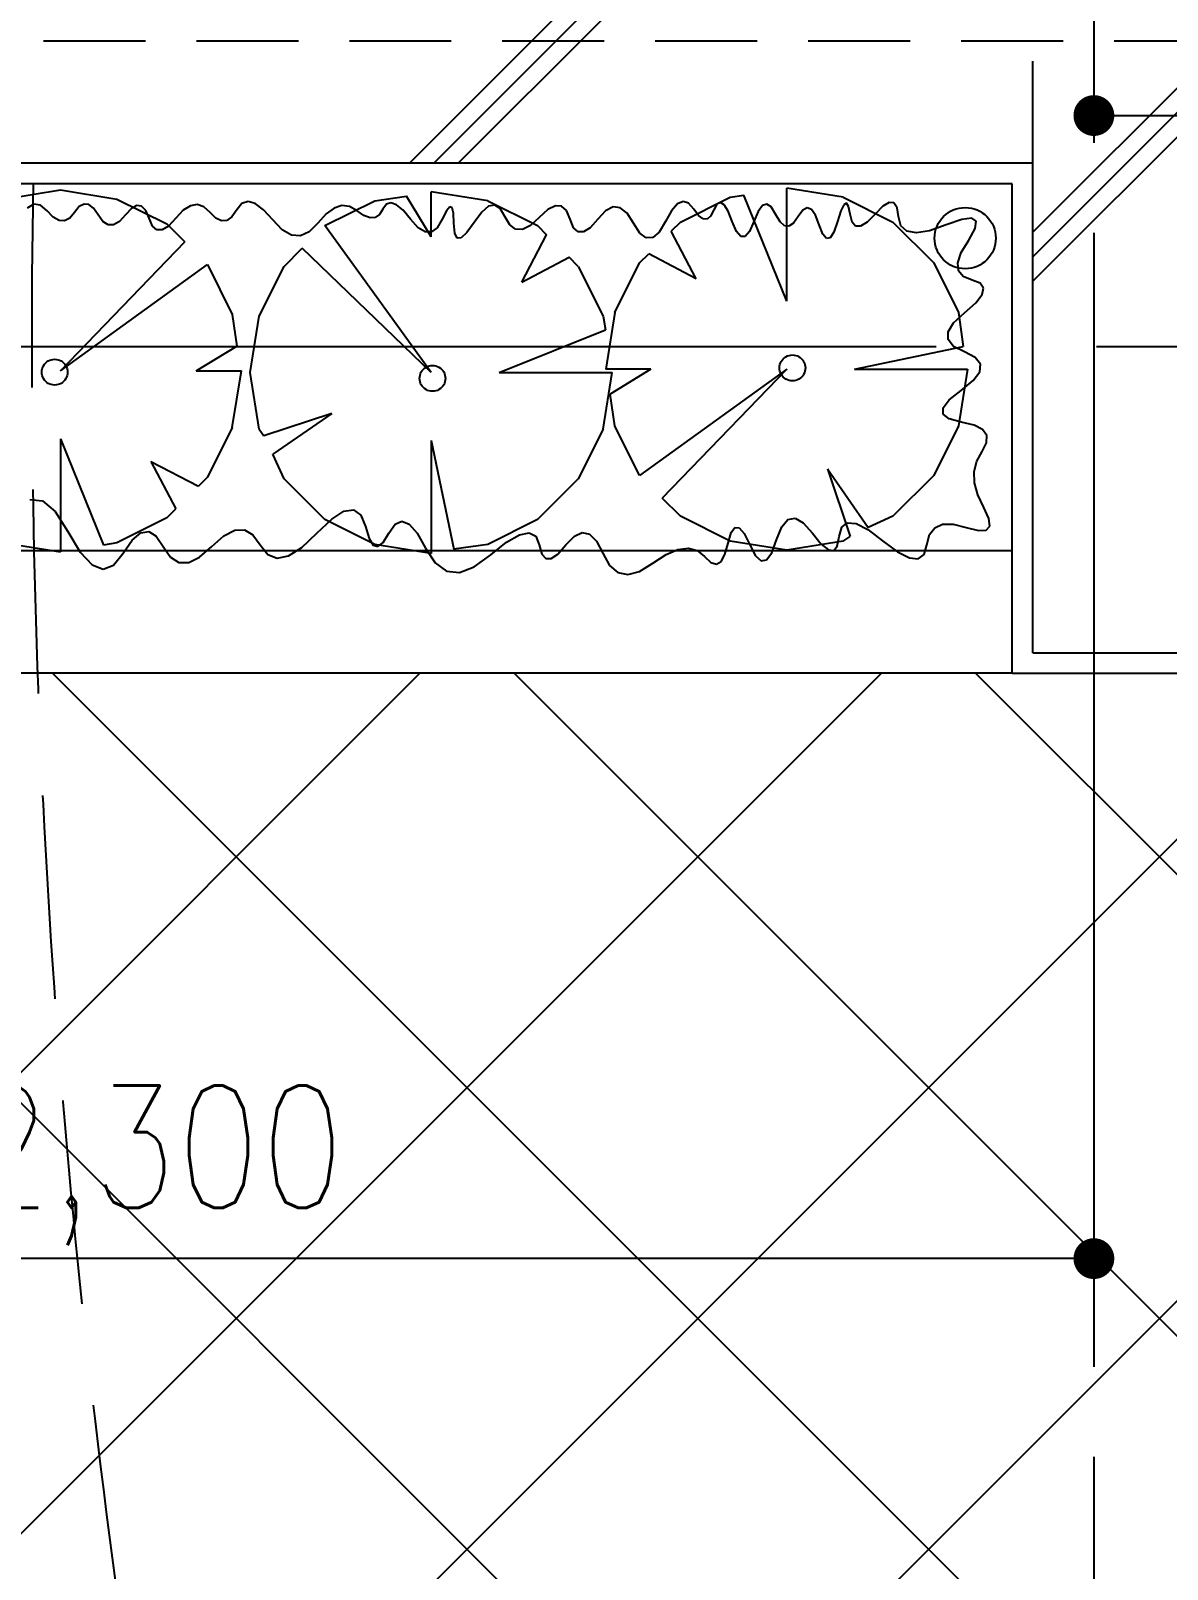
# Model space of a CAD drawing. Header units: millimetres. Extents: x 15495 to 166182, y -39946 to 18307.
# Drawn here: x 28738 to 30131, y -29577 to -27691 of the extents above; entities that cross this region are included whole.
import ezdxf

# ---------------------------------------------------------------- set-up
doc = ezdxf.new("R2010")
doc.units = ezdxf.units.MM
doc.header["$LTSCALE"] = 1000
for name, pattern in [('CENTER', [2, 1.25, -0.25, 0.25, -0.25]), ('DASHED', [0.75, 0.5, -0.25]), ('DASHED2', [0.375, 0.25, -0.125])]:
    doc.linetypes.add(name, pattern=pattern)
doc.layers.get('0').update_dxf_attribs({"linetype": 'CONTINUOUS'})
for name, color, linetype in [('1F-A_ELSE-100', 6, 'CONTINUOUS'), ('1F-A_ELSE-50', 6, 'CONTINUOUS'), ('1F-A_GARD-100', 3, 'CONTINUOUS'), ('1F-A_GARD-50', 3, 'CONTINUOUS'), ('1F-E_DIM-50', 3, 'CONTINUOUS'), ('1F-E_GRID-100', 1, 'CENTER'), ('1F-E_GRID-50', 1, 'CENTER'), ('1F-F_FINI1-100', 190, 'CONTINUOUS'), ('1F-F_FINI1-50', 190, 'CONTINUOUS'), ('1F-F_HAT1-50', 9, 'CONTINUOUS'), ('1F-F_HIDE-100', 12, 'CONTINUOUS'), ('1F-F_HIDE-50', 12, 'CONTINUOUS'), ('1F-F_LAY2-100', 6, 'CONTINUOUS'), ('1F-F_LAY2-50', 6, 'CONTINUOUS'), ('1F-R_EWALL-50', 7, 'CONTINUOUS'), ('K-A_GARD', 3, 'CONTINUOUS')]:
    doc.layers.add(name, color=color, linetype=linetype)
doc.styles.add('DIM', font='romans.shx', dxfattribs={"width": 0.8, "bigfont": 'bigfont.shx'})
doc.dimstyles.new('DIM50_3_3', dxfattribs={"dimscale": 50, "dimtxt": 3, "dimasz": 1, "dimexe": 0, "dimexo": 1, "dimgap": 0.5, "dimtad": 1, "dimdec": 1, "dimdsep": 46, "dimlunit": 6, "dimtxsty": 'DIM', "dimblk1": 'DOT', "dimblk2": 'DOT', "dimsah": 1, "dimcen": 1, "dimclrd": 256, "dimclre": 256, "dimclrt": 256, "dimadec": 0, "dimazin": 0, "dimtfac": 1, "dimtdec": 1, "dimtix": 1, "dimtmove": 2, "dimatfit": 3, "dimldrblk": 'DOT', "dimfxl": 1, "dimtvp": 0.833333, "dimtolj": 1, "dimarcsym": 0})
pattern_1 = [(45, (-28400.75, 19761.25), (-424.264, 424.264), []), (45, (-28370.75, 19761.25), (-424.264, 424.264), []), (45, (-28340.75, 19761.25), (-424.264, 424.264), [])]

# ---------------------------------------------------------------- blocks, each defined once
blk = doc.blocks.new('1F-BLOCK_100')
at = {"layer": '1F-A_ELSE-100'}
blk.add_circle((-157.71, 6633.25), 37.5, dxfattribs=at)
at = {"layer": '1F-A_GARD-100'}
for p, q in [((-1036.56, 6678.18), (-1044.14, 6675.55)), ((-1027.76, 6675.72), (-1036.56, 6678.18)), ((-1017.72, 6668.18), (-1027.76, 6675.72)), ((-861.46, 6676.74), (-866.99, 6674.94)), ((-854.7, 6674.28), (-861.46, 6676.74)), ((-503.3, 6678.22), (-510.27, 6675.15)), ((-496.67, 6676.13), (-503.3, 6678.22)), ((-490.36, 6668.88), (-496.67, 6676.13)), ((-457.76, 6676.87), (-461.93, 6674.82)), ((-453.25, 6674), (-457.76, 6676.87)), ((-303.3, 6676.01), (-306.37, 6674.16)), ((-300.8, 6672.2), (-303.3, 6676.01)), ((-250.79, 6676.99), (-258.49, 6672.44)), ((-245.05, 6676.37), (-250.79, 6676.99)), ((-241.28, 6670.6), (-245.05, 6676.37)), ((-1298.99, 6674.86), (-1307.39, 6670.15)), ((-1290.84, 6673.75), (-1298.99, 6674.86)), ((-1282.94, 6666.83), (-1290.84, 6673.75)), ((-1275.36, 6658.88), (-1282.94, 6666.83)), ((-1268.19, 6654.71), (-1275.36, 6658.88)), ((-1255.08, 6657.66), (-1261.43, 6654.3)), ((-1249.14, 6664.78), (-1255.08, 6657.66)), ((-1243.41, 6671.87), (-1249.14, 6664.78)), ((-1237.68, 6675.1), (-1243.41, 6671.87)), ((-1231.94, 6674.49), (-1237.68, 6675.1)), ((-1226.21, 6670.03), (-1231.94, 6674.49)), ((-1220.47, 6661.71), (-1226.21, 6670.03)), ((-1214.53, 6653.52), (-1220.47, 6661.71)), ((-1186.68, 6661.71), (-1194.26, 6653.52)), ((-1179.31, 6669.74), (-1186.68, 6661.71)), ((-1172.75, 6673.34), (-1179.31, 6669.74)), ((-1167.02, 6672.52), (-1172.75, 6673.34)), ((-1162.1, 6667.28), (-1167.02, 6672.52)), ((-1158.01, 6657.61), (-1162.1, 6667.28)), ((-1153.75, 6648.11), (-1158.01, 6657.61)), ((-1125.24, 6657.61), (-1134.09, 6648.11)), ((-1116.02, 6667.4), (-1125.24, 6657.61)), ((-1107.22, 6673.02), (-1116.02, 6667.4)), ((-1098.82, 6674.45), (-1107.22, 6673.02)), ((-1090.83, 6671.7), (-1098.82, 6674.45)), ((-1083.26, 6664.78), (-1090.83, 6671.7)), ((-1076.05, 6657.7), (-1083.26, 6664.78)), ((-1069.17, 6654.46), (-1076.05, 6657.7)), ((-1056.39, 6659.54), (-1062.61, 6655.07)), ((-1050.49, 6667.85), (-1056.39, 6659.54)), ((-1044.14, 6675.55), (-1050.49, 6667.85)), ((-1006.46, 6655.57), (-1017.72, 6668.18)), ((-941.04, 6662.9), (-951.16, 6651.47)), ((-931.17, 6670.15), (-941.04, 6662.9)), ((-921.55, 6673.22), (-931.17, 6670.15)), ((-912.17, 6672.11), (-921.55, 6673.22)), ((-903.03, 6666.83), (-912.17, 6672.11)), ((-894.55, 6661.01), (-903.03, 6666.83)), ((-887.14, 6658.31), (-894.55, 6661.01)), ((-880.79, 6658.72), (-887.14, 6658.31)), ((-875.51, 6662.24), (-880.79, 6658.72)), ((-871.29, 6668.88), (-875.51, 6662.24)), ((-866.99, 6674.94), (-871.29, 6668.88)), ((-846.71, 6667.57), (-854.7, 6674.28)), ((-837.5, 6656.59), (-846.71, 6667.57)), ((-793.42, 6666.87), (-798.58, 6656.59)), ((-789.41, 6671.5), (-793.42, 6666.87)), ((-786.54, 6670.48), (-789.41, 6671.5)), ((-784.82, 6663.8), (-786.54, 6670.48)), ((-784.25, 6651.47), (-784.82, 6663.8)), ((-750.29, 6665.23), (-759.67, 6652.49)), ((-741.81, 6672.32), (-750.29, 6665.23)), ((-734.24, 6673.75), (-741.81, 6672.32)), ((-727.56, 6669.53), (-734.24, 6673.75)), ((-721.78, 6659.66), (-727.56, 6669.53)), ((-715.85, 6649.46), (-721.78, 6659.66)), ((-679.8, 6658.64), (-690.65, 6648.85)), ((-669.11, 6668.39), (-679.8, 6658.64)), ((-659.98, 6673.06), (-669.11, 6668.39)), ((-652.4, 6672.65), (-659.98, 6673.06)), ((-646.38, 6667.16), (-652.4, 6672.65)), ((-641.91, 6656.59), (-646.38, 6667.16)), ((-598.49, 6666.87), (-608.12, 6656.59)), ((-589.28, 6671.5), (-598.49, 6666.87)), ((-580.47, 6670.48), (-589.28, 6671.5)), ((-572.08, 6663.8), (-580.47, 6670.48)), ((-564.09, 6651.47), (-572.08, 6663.8)), ((-517.56, 6666.91), (-525.18, 6653.52)), ((-510.27, 6675.15), (-517.56, 6666.91)), ((-484.46, 6660.97), (-490.36, 6668.88)), ((-479.06, 6656.92), (-484.46, 6660.97)), ((-474.14, 6656.71), (-479.06, 6656.92)), ((-469.72, 6660.36), (-474.14, 6656.71)), ((-465.78, 6667.85), (-469.72, 6660.36)), ((-461.93, 6674.82), (-465.78, 6667.85)), ((-448.42, 6666.22), (-453.25, 6674)), ((-443.26, 6653.52), (-448.42, 6666.22)), ((-411.31, 6666.01), (-416.63, 6653.52)), ((-405.98, 6673.18), (-411.31, 6666.01)), ((-400.66, 6675.02), (-405.98, 6673.18)), ((-395.33, 6671.54), (-400.66, 6675.02)), ((-390.01, 6662.73), (-395.33, 6671.54)), ((-384.64, 6653.44), (-390.01, 6662.73)), ((-362.36, 6659.66), (-368.05, 6651.59)), ((-356.75, 6667.44), (-362.36, 6659.66)), ((-351.38, 6670.31), (-356.75, 6667.44)), ((-346.26, 6668.26), (-351.38, 6670.31)), ((-341.39, 6661.3), (-346.26, 6668.26)), ((-336.76, 6649.42), (-341.39, 6661.3)), ((-310.01, 6666.67), (-314.23, 6653.52)), ((-306.37, 6674.16), (-310.01, 6666.67)), ((-298.87, 6662.73), (-300.8, 6672.2)), ((-296.33, 6652.9), (-298.87, 6662.73)), ((-268.15, 6662.73), (-277.9, 6652.9)), ((-258.49, 6672.44), (-268.15, 6662.73)), ((-239.48, 6659.66), (-241.28, 6670.6)), ((-236.49, 6648.44), (-239.48, 6659.66)), ((-149.65, 6657.78), (-161.98, 6656.22)), ((-144.13, 6654.09), (-149.65, 6657.78)), ((-1261.43, 6654.3), (-1268.19, 6654.71)), ((-1208.18, 6649.42), (-1214.53, 6653.52)), ((-1201.43, 6649.42), (-1208.18, 6649.42)), ((-1194.26, 6653.52), (-1201.43, 6649.42)), ((-1148.34, 6643.36), (-1153.75, 6648.11)), ((-1141.79, 6643.36), (-1148.34, 6643.36)), ((-1134.09, 6648.11), (-1141.79, 6643.36)), ((-1062.61, 6655.07), (-1069.17, 6654.46)), ((-994.74, 6643.28), (-1006.46, 6655.57)), ((-983.35, 6636.72), (-994.74, 6643.28)), ((-961.56, 6640.82), (-972.3, 6635.91)), ((-951.16, 6651.47), (-961.56, 6640.82)), ((-828.08, 6646.1), (-837.5, 6656.59)), ((-819.47, 6640.86), (-828.08, 6646.1)), ((-811.69, 6640.86), (-819.47, 6640.86)), ((-804.73, 6646.1), (-811.69, 6640.86)), ((-798.58, 6656.59), (-804.73, 6646.1)), ((-783.27, 6639.39), (-784.25, 6651.47)), ((-780.32, 6633.45), (-783.27, 6639.39)), ((-768.52, 6640), (-775.4, 6633.65)), ((-759.67, 6652.49), (-768.52, 6640)), ((-708.68, 6644.26), (-715.85, 6649.46)), ((-700.28, 6644.06), (-708.68, 6644.26)), ((-690.65, 6648.85), (-700.28, 6644.06)), ((-637.61, 6646.1), (-641.91, 6656.59)), ((-632.08, 6640.86), (-637.61, 6646.1)), ((-625.32, 6640.86), (-632.08, 6640.86)), ((-617.34, 6646.1), (-625.32, 6640.86)), ((-608.12, 6656.59), (-617.34, 6646.1)), ((-556.31, 6639.43), (-564.09, 6651.47)), ((-548.52, 6633.61), (-556.31, 6639.43)), ((-532.96, 6640.66), (-540.74, 6634.02)), ((-525.18, 6653.52), (-532.96, 6640.66)), ((-437.93, 6641.39), (-443.26, 6653.52)), ((-432.61, 6635.33), (-437.93, 6641.39)), ((-421.96, 6641.39), (-427.28, 6635.33)), ((-416.63, 6653.52), (-421.96, 6641.39)), ((-379.19, 6648.48), (-384.64, 6653.44)), ((-373.67, 6647.87), (-379.19, 6648.48)), ((-368.05, 6651.59), (-373.67, 6647.87)), ((-332.25, 6638.12), (-336.76, 6649.42)), ((-327.75, 6632.87), (-332.25, 6638.12)), ((-318.74, 6640.58), (-323.24, 6633.69)), ((-314.23, 6653.52), (-318.74, 6640.58)), ((-291.99, 6647.99), (-296.33, 6652.9)), ((-285.85, 6647.99), (-291.99, 6647.99)), ((-277.9, 6652.9), (-285.85, 6647.99)), ((-229.16, 6641.8), (-236.49, 6648.44)), ((-217.48, 6639.76), (-229.16, 6641.8)), ((-201.47, 6642.3), (-217.48, 6639.76)), ((-181.11, 6649.42), (-201.47, 6642.3)), ((-161.98, 6656.22), (-181.11, 6649.42)), ((-153.46, 6630.99), (-145.4, 6645.16)), ((-145.4, 6645.16), (-144.13, 6654.09)), ((-972.3, 6635.91), (-983.35, 6636.72)), ((-775.4, 6633.65), (-780.32, 6633.45)), ((-540.74, 6634.02), (-548.52, 6633.61)), ((-427.28, 6635.33), (-432.61, 6635.33)), ((-323.24, 6633.69), (-327.75, 6632.87)), ((-162.48, 6615.59), (-153.46, 6630.99)), ((-166.57, 6602.97), (-162.48, 6615.59)), ((-165.75, 6593.14), (-166.57, 6602.97)), ((-160.02, 6586.1), (-165.75, 6593.14)), ((-149.37, 6581.84), (-160.02, 6586.1)), ((-139.25, 6577.95), (-149.37, 6581.84)), ((-144.78, 6553.99), (-136.96, 6564.02)), ((-135.11, 6572.01), (-139.25, 6577.95)), ((-136.96, 6564.02), (-135.11, 6572.01)), ((-158.58, 6541.9), (-144.78, 6553.99)), ((-178.74, 6518.47), (-172.02, 6529.49)), ((-172.02, 6529.49), (-158.58, 6541.9)), ((-178.74, 6508.85), (-178.74, 6518.47)), ((-172.02, 6500.61), (-178.74, 6508.85)), ((-158.58, 6493.77), (-172.02, 6500.61)), ((-145.31, 6486.98), (-158.58, 6493.77)), ((-147.77, 6458.71), (-139.91, 6469.44)), ((-139.09, 6478.87), (-145.31, 6486.98)), ((-139.91, 6469.44), (-139.09, 6478.87)), ((-162.68, 6446.67), (-147.77, 6458.71)), ((-184.8, 6425.21), (-177.43, 6434.96)), ((-177.43, 6434.96), (-162.68, 6446.67)), ((-184.8, 6417.43), (-184.8, 6425.21)), ((-177.43, 6411.61), (-184.8, 6417.43)), ((-162.68, 6407.76), (-177.43, 6411.61)), ((-146.91, 6404.03), (-162.68, 6407.76)), ((-136.47, 6398.58), (-146.91, 6404.03)), ((-131.35, 6391.42), (-136.47, 6398.58)), ((-137.08, 6371.92), (-131.55, 6382.53)), ((-131.55, 6382.53), (-131.35, 6391.42)), ((-146.58, 6347.18), (-143.55, 6360)), ((-143.55, 6360), (-137.08, 6371.92)), ((-146.17, 6333.46), (-146.58, 6347.18)), ((-142.32, 6318.83), (-146.17, 6333.46)), ((-135.03, 6303.31), (-142.32, 6318.83)), ((-1304.03, 6312.94), (-1288.47, 6311.3)), ((-1288.47, 6311.3), (-1272.9, 6298.19)), ((-934.08, 6288.93), (-919.09, 6298.44)), ((-919.09, 6298.44), (-907.21, 6300.07)), ((-907.21, 6300.07), (-898.44, 6293.85)), ((-128.68, 6289.55), (-135.03, 6303.31)), ((-1272.9, 6298.19), (-1257.34, 6273.61)), ((-952.18, 6271.57), (-934.08, 6288.93)), ((-898.44, 6293.85), (-892.79, 6279.76)), ((-892.79, 6279.76), (-888.37, 6265.01)), ((-864.12, 6271.57), (-856.42, 6282.63)), ((-856.42, 6282.63), (-848.06, 6286.31)), ((-848.06, 6286.31), (-839.05, 6282.63)), ((-839.05, 6282.63), (-829.39, 6271.57)), ((-382.64, 6279.43), (-375.06, 6288.28)), ((-375.06, 6288.28), (-366.25, 6289.92)), ((-366.25, 6289.92), (-356.22, 6284.35)), ((-356.22, 6284.35), (-344.95, 6271.57)), ((-309.07, 6279.06), (-302.19, 6284.35)), ((-302.19, 6284.35), (-291.54, 6283.32)), ((-291.54, 6283.32), (-277.12, 6275.99)), ((-195, 6278.37), (-185.37, 6282.67)), ((-185.37, 6282.67), (-172.55, 6282.79)), ((-172.55, 6282.79), (-156.54, 6278.73)), ((-131.96, 6275.29), (-127.66, 6280.21)), ((-127.66, 6280.21), (-128.68, 6289.55)), ((-1257.34, 6273.61), (-1242.18, 6248.3)), ((-1189.75, 6246.99), (-1178.61, 6263.05)), ((-1178.61, 6263.05), (-1168.13, 6271.89)), ((-1168.13, 6271.89), (-1158.29, 6273.53)), ((-1158.29, 6273.53), (-1149.12, 6267.96)), ((-1149.12, 6267.96), (-1140.6, 6255.18)), ((-1081.21, 6255.18), (-1066.38, 6268.37)), ((-1066.38, 6268.37), (-1053.03, 6275.17)), ((-1053.03, 6275.17), (-1041.15, 6275.58)), ((-1041.15, 6275.58), (-1030.75, 6269.6)), ((-1030.75, 6269.6), (-1021.82, 6257.23)), ((-970.7, 6253.95), (-952.18, 6271.57)), ((-888.37, 6265.01), (-883.29, 6256.82)), ((-871.17, 6260.1), (-864.12, 6271.57)), ((-829.39, 6271.57), (-819.06, 6253.13)), ((-719.78, 6260.51), (-704.13, 6269.52)), ((-704.13, 6269.52), (-692.25, 6271.98)), ((-692.25, 6271.98), (-684.14, 6267.88)), ((-684.14, 6267.88), (-679.8, 6257.23)), ((-647.03, 6257.23), (-636.71, 6267.96)), ((-636.71, 6267.96), (-627.04, 6272.3)), ((-627.04, 6272.3), (-618.03, 6270.26)), ((-618.03, 6270.26), (-609.68, 6261.82)), ((-609.68, 6261.82), (-601.98, 6246.99)), ((-448.38, 6259.28), (-444.69, 6272.3)), ((-444.69, 6272.3), (-440.18, 6278.61)), ((-440.18, 6278.61), (-434.86, 6278.2)), ((-434.86, 6278.2), (-428.72, 6271.07)), ((-428.72, 6271.07), (-421.75, 6257.23)), ((-394.88, 6247.4), (-388.98, 6263.37)), ((-388.98, 6263.37), (-382.64, 6279.43)), ((-344.95, 6271.57), (-334.14, 6258.3)), ((-314.48, 6255.84), (-312.18, 6267.47)), ((-312.18, 6267.47), (-309.07, 6279.06)), ((-277.12, 6275.99), (-258.94, 6262.35)), ((-258.94, 6262.35), (-240.71, 6248.71)), ((-204.66, 6257.23), (-201.43, 6269.89)), ((-201.43, 6269.89), (-195, 6278.37)), ((-156.54, 6278.73), (-141.59, 6274.8)), ((-141.59, 6274.8), (-131.96, 6275.29)), ((-100, 6250), (-1679.87, 6250)), ((-1242.18, 6248.3), (-1227.85, 6232.98)), ((-1201.63, 6232.33), (-1189.75, 6246.99)), ((-1140.6, 6255.18), (-1131.67, 6242.08)), ((-1131.67, 6242.08), (-1121.27, 6235.52)), ((-1109.39, 6235.52), (-1096.04, 6242.08)), ((-1096.04, 6242.08), (-1081.21, 6255.18)), ((-1021.82, 6257.23), (-1012.48, 6245.35)), ((-1012.48, 6245.35), (-1000.84, 6240.85)), ((-1000.84, 6240.85), (-986.92, 6243.71)), ((-986.92, 6243.71), (-970.7, 6253.95)), ((-883.29, 6256.82), (-877.56, 6255.18)), ((-877.56, 6255.18), (-871.17, 6260.1)), ((-819.06, 6253.13), (-807.35, 6235.11)), ((-759.43, 6230.2), (-739.19, 6244.94)), ((-739.19, 6244.94), (-719.78, 6260.51)), ((-679.8, 6257.23), (-676.52, 6246.09)), ((-676.52, 6246.09), (-671.61, 6240.52)), ((-665.05, 6240.52), (-656.86, 6246.09)), ((-656.86, 6246.09), (-647.03, 6257.23)), ((-601.98, 6246.99), (-593.62, 6232.08)), ((-540.54, 6234.7), (-524.23, 6245.52)), ((-524.23, 6245.52), (-509.73, 6251.74)), ((-509.73, 6251.74), (-497.04, 6253.38)), ((-497.04, 6253.38), (-486.14, 6250.43)), ((-486.14, 6250.43), (-477.05, 6242.89)), ((-477.05, 6242.89), (-469.35, 6235.69)), ((-456.9, 6237), (-452.14, 6245.52)), ((-452.14, 6245.52), (-448.38, 6259.28)), ((-421.75, 6257.23), (-414.54, 6243.71)), ((-414.54, 6243.71), (-407.66, 6237.57)), ((-401.11, 6238.8), (-394.88, 6247.4)), ((-334.14, 6258.3), (-325.46, 6251.25)), ((-325.46, 6251.25), (-318.9, 6250.43)), ((-318.9, 6250.43), (-314.48, 6255.84)), ((-240.71, 6248.71), (-226.17, 6241.38)), ((-215.31, 6240.35), (-208.15, 6245.64)), ((-208.15, 6245.64), (-204.66, 6257.23)), ((-1227.85, 6232.98), (-1214.33, 6227.66)), ((-1214.33, 6227.66), (-1201.63, 6232.33)), ((-1121.27, 6235.52), (-1109.39, 6235.52)), ((-807.35, 6235.11), (-793.51, 6225.28)), ((-793.51, 6225.28), (-777.53, 6223.64)), ((-777.53, 6223.64), (-759.43, 6230.2)), ((-671.61, 6240.52), (-665.05, 6240.52)), ((-593.62, 6232.08), (-583.3, 6223.4)), ((-583.3, 6223.4), (-571.01, 6220.94)), ((-571.01, 6220.94), (-556.76, 6224.71)), ((-556.76, 6224.71), (-540.54, 6234.7)), ((-469.35, 6235.69), (-462.63, 6233.72)), ((-462.63, 6233.72), (-456.9, 6237)), ((-407.66, 6237.57), (-401.11, 6238.8)), ((-226.17, 6241.38), (-215.31, 6240.35)), ((-100, 6100), (-1742, 6100))]:
    blk.add_line(p, q, dxfattribs=at)
at = {"layer": '1F-E_GRID-100'}
for p, q in [((0, 18500), (0, -3400)), ((33306.62, 6500), (-7802.04, 6500))]:
    blk.add_line(p, q, dxfattribs=at)
at = {"layer": '1F-F_FINI1-100'}
for p, q in [((-100, 6700), (-2400, 6700)), ((-100, 6100), (-100, 6700)), ((-100, 6100), (700, 6100))]:
    blk.add_line(p, q, dxfattribs=at)
at = {"layer": '1F-F_HIDE-100', "linetype": 'DASHED', "ltscale": 0.5}
for centre, radius, start, end in [((9899.62, 6500.28), 12101.28, 179.054353, 208.640437), ((9899.06, 6500.28), 11900.72, 179.038424, 209.169142), ((9889.04, 6498.81), 11190.85, 178.969871, 197.41227)]:
    blk.add_arc(centre, radius, start, end, dxfattribs=at)
at = {"layer": '1F-F_LAY2-100'}
for p, q in [((-2292, 6550), (865.37, 3392.64)), ((-2398.52, 4527.42), (-825.93, 6100)), ((-2398.01, 3962.24), (-260.25, 6100)), ((-2397.51, 3397.05), (305.44, 6100)), ((-2397.01, 2831.87), (871.12, 6100)), ((-1276.31, 6100), (1275.01, 3548.68)), ((-710.63, 6100), (1700, 3689.37)), ((-144.94, 6100), (1700, 4255.06))]:
    blk.add_line(p, q, dxfattribs=at)
blk = doc.blocks.new('DOT')
at = {"color": 0, "linetype": 'ByBlock'}
blk.add_line((-0.5, 0), (-1, 0), dxfattribs=at)
at = {"color": 0, "linetype": 'ByBlock', "const_width": 0.5}
blk.add_lwpolyline([(-0.25, 0, 1), (0.25, 0, 1)], format="xyb", close=True, dxfattribs=at)
blk = doc.blocks.new('*D859')
at = {"layer": '1F-E_DIM-50', "lineweight": -2}
for p, q in [((30040.7, -27754.9), (30040.7, -27795.2)), ((30090.7, -27795.2), (31790.7, -27795.2)), ((31840.7, -27805.9), (31840.7, -27795.2))]:
    blk.add_line(p, q, dxfattribs=at)
at = {"layer": '1F-E_DIM-50', "lineweight": -2, "xscale": 50, "yscale": 50, "zscale": 50, "rotation": 180}
blk.add_blockref('DOT', (30040.7, -27795.2), dxfattribs=at)
at = {"layer": '1F-E_DIM-50', "lineweight": -2, "xscale": 50, "yscale": 50, "zscale": 50}
blk.add_blockref('DOT', (31840.7, -27795.2), dxfattribs=at)
at = {"layer": '1F-E_DIM-50', "insert": (31203, -27678), "char_height": 150, "attachment_point": 5, "style": 'DIM'}
blk.add_mtext('\\A1;1,800', dxfattribs=at)
blk = doc.blocks.new('_DOT')
at = {"color": 0, "linetype": 'ByBlock'}
blk.add_line((-0.5, 0), (-1, 0), dxfattribs=at)
at = {"color": 0, "linetype": 'ByBlock', "const_width": 0.5}
blk.add_lwpolyline([(-0.25, 0, 1), (0.25, 0, 1)], format="xyb", close=True, dxfattribs=at)
blk = doc.blocks.new('WOOD')
at = {"layer": 'K-A_GARD'}
for p, q in [((-130.284, 180.18), (-69.3, 210.672)), ((-69.3, 210.672), (-52.668, 213.444)), ((0, 83.16), (-52.668, 213.444)), ((0, 83.16), (0, 221.76)), ((69.3, 210.672), (0, 221.76)), ((69.3, 210.672), (130.284, 180.18)), ((-130.284, 180.18), (-141.372, 169.092)), ((130.284, 180.18), (180.18, 130.284)), ((-110.88, 110.88), (-141.372, 169.092)), ((-180.18, 130.284), (-169.092, 141.372)), ((-110.88, 110.88), (-169.092, 141.372)), ((-210.672, 69.3), (-180.18, 130.284)), ((180.18, 130.284), (210.672, 69.3)), ((-210.672, 69.3), (-221.76, 0)), ((210.672, 69.3), (216.216, 27.72)), ((83.16, 0), (216.216, 27.72)), ((-166.32, 0), (-221.76, 0)), ((-166.32, 0), (-216.216, -30.492)), ((0, 0), (-180.18, -130.284)), ((0, 0), (-152.46, -158.004)), ((-8.776, 1.563), (-8.6405, 3.6305)), ((-8.6405, -0.5045), (-8.776, 1.563)), ((-8.6405, 3.6305), (-8.236, 5.6625)), ((-8.236, 5.6625), (-7.57, 7.6245)), ((-7.57, 7.6245), (-6.6535, 9.483)), ((-6.6535, 9.483), (-5.503, 11.206)), ((-5.503, 11.206), (-4.1365, 12.7635)), ((-4.1365, 12.7635), (-2.5785, 14.13)), ((-2.5785, 14.13), (-0.856, 15.2805)), ((-0.856, 15.2805), (1.002, 16.197)), ((1.002, 16.197), (2.9645, 16.863)), ((2.9645, 16.863), (4.996, 17.2675)), ((4.996, 17.2675), (7.064, 17.403)), ((7.064, 17.403), (9.1315, 17.2675)), ((9.1315, 17.2675), (11.1635, 16.863)), ((11.1635, 16.863), (13.126, 16.197)), ((13.126, 16.197), (14.984, 15.2805)), ((14.984, 15.2805), (16.707, 14.13)), ((16.707, 14.13), (18.264, 12.7635)), ((18.264, 12.7635), (19.6305, 11.206)), ((19.6305, 11.206), (20.7815, 9.483)), ((20.7815, 9.483), (21.698, 7.6245)), ((21.698, 7.6245), (22.364, 5.6625)), ((22.364, 5.6625), (22.7685, 3.6305)), ((22.7685, 3.6305), (22.904, 1.563)), ((22.904, 1.563), (22.7685, -0.5045)), ((83.16, 0), (221.76, 0)), ((221.76, 0), (210.672, -69.3)), ((-8.236, -2.5365), (-8.6405, -0.5045)), ((-7.57, -4.4985), (-8.236, -2.5365)), ((-6.6535, -6.357), (-7.57, -4.4985)), ((-5.503, -8.0795), (-6.6535, -6.357)), ((-4.1365, -9.6375), (-5.503, -8.0795)), ((-2.5785, -11.0035), (-4.1365, -9.6375)), ((-0.856, -12.1545), (-2.5785, -11.0035)), ((1.002, -13.071), (-0.856, -12.1545)), ((2.9645, -13.737), (1.002, -13.071)), ((4.996, -14.1415), (2.9645, -13.737)), ((7.064, -14.277), (4.996, -14.1415)), ((9.1315, -14.1415), (7.064, -14.277)), ((11.1635, -13.737), (9.1315, -14.1415)), ((13.126, -13.071), (11.1635, -13.737)), ((14.984, -12.1545), (13.126, -13.071)), ((16.707, -11.0035), (14.984, -12.1545)), ((18.264, -9.6375), (16.707, -11.0035)), ((19.6305, -8.0795), (18.264, -9.6375)), ((20.7815, -6.357), (19.6305, -8.0795)), ((21.698, -4.4985), (20.7815, -6.357)), ((22.364, -2.5365), (21.698, -4.4985)), ((22.7685, -0.5045), (22.364, -2.5365)), ((-210.672, -69.3), (-216.216, -30.492)), ((-180.18, -130.284), (-210.672, -69.3)), ((210.672, -69.3), (180.18, -130.284)), ((49.896, -121.968), (99.792, -194.04)), ((49.896, -121.968), (77.616, -205.128)), ((180.18, -130.284), (130.284, -180.18)), ((-130.284, -180.18), (-152.46, -158.004)), ((-69.3, -210.672), (-130.284, -180.18)), ((130.284, -180.18), (99.792, -194.04)), ((69.3, -210.672), (77.616, -205.128)), ((0, -221.76), (-69.3, -210.672)), ((69.3, -210.672), (0, -221.76))]:
    blk.add_line(p, q, dxfattribs=at)
blk = doc.blocks.new('*D886')
at = {"layer": '1F-E_DIM-50', "lineweight": -2}
for p, q in [((27740.7, -27834.9), (27740.7, -29196.3)), ((30040.7, -29146.8), (30040.7, -29196.3)), ((29990.7, -29196.3), (27790.7, -29196.3))]:
    blk.add_line(p, q, dxfattribs=at)
at = {"layer": '1F-E_DIM-50', "lineweight": -2, "xscale": 50, "yscale": 50, "zscale": 50, "rotation": 180}
blk.add_blockref('DOT', (27740.7, -29196.3), dxfattribs=at)
at = {"layer": '1F-E_DIM-50', "lineweight": -2, "xscale": 50, "yscale": 50, "zscale": 50}
blk.add_blockref('DOT', (30040.7, -29196.3), dxfattribs=at)
at = {"layer": '1F-E_DIM-50', "insert": (28890.7, -29082), "char_height": 150, "attachment_point": 5, "style": 'DIM'}
blk.add_mtext('\\A1;2,300', dxfattribs=at)
blk = doc.blocks.new('1F-BLOCK_50')
at = {"layer": '1F-F_HAT1-50'}
h = blk.add_hatch(dxfattribs=at)
h.set_pattern_fill('RC4', color=256, scale=30, style=0)
h.set_pattern_definition(pattern_1)
h.paths.add_polyline_path([(-75, 6875), (-2225, 6875), (-2225, 7525), (-1975, 7525), (-1975, 7705), (-2050, 7705), (-2050, 7730), (-2130, 7730), (-2130, 7675), (-2375, 7675), (-2375, 6725), (-75, 6725)])
h.paths.add_polyline_path([(425, 8366.2), (400, 8369.49), (400, 7800.39, -0.0006455), (400, 7799.61), (400, 6900), (0, 6900), (0, 6875), (425, 6875)])
h.paths.add_polyline_path([(0, 6900), (-2200, 6900), (-2200, 7500), (-1950, 7500), (-1950, 7705), (-1975, 7705), (-1975, 7525), (-2225, 7525), (-2225, 6875), (0, 6875)])
h = blk.add_hatch(dxfattribs=at)
h.set_pattern_fill('RC4', color=256, scale=30, style=0)
h.set_pattern_definition(pattern_1)
h.paths.add_polyline_path([(675, 6875), (0, 6875), (0, 6500), (675, 6500)])
h.paths.add_polyline_path([(675, 6400), (675, 6500), (0, 6500), (0, 6125), (675, 6125)])
h.paths.add_polyline_path([(0, 6500), (-75, 6500), (-75, 6125), (0, 6125)])
h.paths.add_polyline_path([(0, 6875), (-75, 6875), (-75, 6725), (-75, 6500), (0, 6500)])
at = {"layer": '1F-A_ELSE-50'}
blk.add_circle((-157.71, 6633.25), 37.5, dxfattribs=at)
at = {"layer": '1F-A_GARD-50'}
for p, q in [((-1036.56, 6678.18), (-1044.14, 6675.55)), ((-1027.76, 6675.72), (-1036.56, 6678.18)), ((-1017.72, 6668.18), (-1027.76, 6675.72)), ((-861.46, 6676.74), (-866.99, 6674.94)), ((-854.7, 6674.29), (-861.46, 6676.74)), ((-503.3, 6678.22), (-510.27, 6675.15)), ((-496.67, 6676.13), (-503.3, 6678.22)), ((-490.36, 6668.88), (-496.67, 6676.13)), ((-457.76, 6676.87), (-461.93, 6674.82)), ((-453.25, 6674), (-457.76, 6676.87)), ((-303.3, 6676.01), (-306.37, 6674.16)), ((-300.8, 6672.2), (-303.3, 6676.01)), ((-250.78, 6676.99), (-258.49, 6672.44)), ((-245.05, 6676.37), (-250.78, 6676.99)), ((-241.28, 6670.6), (-245.05, 6676.37)), ((-1298.99, 6674.86), (-1307.39, 6670.15)), ((-1290.84, 6673.75), (-1298.99, 6674.86)), ((-1282.94, 6666.83), (-1290.84, 6673.75)), ((-1275.36, 6658.88), (-1282.94, 6666.83)), ((-1268.19, 6654.71), (-1275.36, 6658.88)), ((-1255.08, 6657.66), (-1261.43, 6654.3)), ((-1249.14, 6664.78), (-1255.08, 6657.66)), ((-1243.41, 6671.87), (-1249.14, 6664.78)), ((-1237.68, 6675.1), (-1243.41, 6671.87)), ((-1231.94, 6674.49), (-1237.68, 6675.1)), ((-1226.21, 6670.03), (-1231.94, 6674.49)), ((-1220.47, 6661.71), (-1226.21, 6670.03)), ((-1214.53, 6653.52), (-1220.47, 6661.71)), ((-1186.68, 6661.71), (-1194.26, 6653.52)), ((-1179.31, 6669.74), (-1186.68, 6661.71)), ((-1172.75, 6673.34), (-1179.31, 6669.74)), ((-1167.02, 6672.52), (-1172.75, 6673.34)), ((-1162.1, 6667.28), (-1167.02, 6672.52)), ((-1158.01, 6657.61), (-1162.1, 6667.28)), ((-1153.75, 6648.11), (-1158.01, 6657.61)), ((-1125.24, 6657.61), (-1134.09, 6648.11)), ((-1116.02, 6667.4), (-1125.24, 6657.61)), ((-1107.22, 6673.02), (-1116.02, 6667.4)), ((-1098.82, 6674.45), (-1107.22, 6673.02)), ((-1090.83, 6671.7), (-1098.82, 6674.45)), ((-1083.26, 6664.78), (-1090.83, 6671.7)), ((-1076.05, 6657.7), (-1083.26, 6664.78)), ((-1069.17, 6654.46), (-1076.05, 6657.7)), ((-1056.39, 6659.54), (-1062.61, 6655.07)), ((-1050.49, 6667.85), (-1056.39, 6659.54)), ((-1044.14, 6675.55), (-1050.49, 6667.85)), ((-1006.46, 6655.57), (-1017.72, 6668.18)), ((-941.04, 6662.9), (-951.16, 6651.47)), ((-931.17, 6670.15), (-941.04, 6662.9)), ((-921.55, 6673.22), (-931.17, 6670.15)), ((-912.17, 6672.11), (-921.55, 6673.22)), ((-903.03, 6666.83), (-912.17, 6672.11)), ((-894.55, 6661.01), (-903.03, 6666.83)), ((-887.14, 6658.31), (-894.55, 6661.01)), ((-880.79, 6658.72), (-887.14, 6658.31)), ((-875.51, 6662.24), (-880.79, 6658.72)), ((-871.29, 6668.88), (-875.51, 6662.24)), ((-866.99, 6674.94), (-871.29, 6668.88)), ((-846.71, 6667.57), (-854.7, 6674.29)), ((-837.5, 6656.59), (-846.71, 6667.57)), ((-793.42, 6666.87), (-798.58, 6656.59)), ((-789.41, 6671.5), (-793.42, 6666.87)), ((-786.54, 6670.48), (-789.41, 6671.5)), ((-784.82, 6663.8), (-786.54, 6670.48)), ((-784.25, 6651.47), (-784.82, 6663.8)), ((-750.29, 6665.23), (-759.67, 6652.49)), ((-741.81, 6672.32), (-750.29, 6665.23)), ((-734.24, 6673.75), (-741.81, 6672.32)), ((-727.56, 6669.53), (-734.24, 6673.75)), ((-721.78, 6659.66), (-727.56, 6669.53)), ((-715.85, 6649.46), (-721.78, 6659.66)), ((-679.8, 6658.64), (-690.65, 6648.85)), ((-669.11, 6668.39), (-679.8, 6658.64)), ((-659.98, 6673.06), (-669.11, 6668.39)), ((-652.4, 6672.65), (-659.98, 6673.06)), ((-646.38, 6667.16), (-652.4, 6672.65)), ((-641.91, 6656.59), (-646.38, 6667.16)), ((-598.49, 6666.87), (-608.12, 6656.59)), ((-589.28, 6671.5), (-598.49, 6666.87)), ((-580.47, 6670.48), (-589.28, 6671.5)), ((-572.08, 6663.8), (-580.47, 6670.48)), ((-564.09, 6651.47), (-572.08, 6663.8)), ((-517.56, 6666.91), (-525.18, 6653.52)), ((-510.27, 6675.15), (-517.56, 6666.91)), ((-484.46, 6660.97), (-490.36, 6668.88)), ((-479.06, 6656.92), (-484.46, 6660.97)), ((-474.14, 6656.71), (-479.06, 6656.92)), ((-469.72, 6660.36), (-474.14, 6656.71)), ((-465.78, 6667.85), (-469.72, 6660.36)), ((-461.93, 6674.82), (-465.78, 6667.85)), ((-448.42, 6666.22), (-453.25, 6674)), ((-443.26, 6653.52), (-448.42, 6666.22)), ((-411.31, 6666.01), (-416.63, 6653.52)), ((-405.98, 6673.18), (-411.31, 6666.01)), ((-400.66, 6675.02), (-405.98, 6673.18)), ((-395.33, 6671.54), (-400.66, 6675.02)), ((-390.01, 6662.73), (-395.33, 6671.54)), ((-384.64, 6653.44), (-390.01, 6662.73)), ((-362.36, 6659.66), (-368.05, 6651.59)), ((-356.75, 6667.44), (-362.36, 6659.66)), ((-351.38, 6670.31), (-356.75, 6667.44)), ((-346.26, 6668.26), (-351.38, 6670.31)), ((-341.39, 6661.3), (-346.26, 6668.26)), ((-336.76, 6649.42), (-341.39, 6661.3)), ((-310.01, 6666.67), (-314.23, 6653.52)), ((-306.37, 6674.16), (-310.01, 6666.67)), ((-298.87, 6662.73), (-300.8, 6672.2)), ((-296.33, 6652.9), (-298.87, 6662.73)), ((-268.15, 6662.73), (-277.9, 6652.9)), ((-258.49, 6672.44), (-268.15, 6662.73)), ((-239.48, 6659.66), (-241.28, 6670.6)), ((-236.49, 6648.44), (-239.48, 6659.66)), ((-149.65, 6657.78), (-161.98, 6656.22)), ((-144.13, 6654.09), (-149.65, 6657.78)), ((-1261.43, 6654.3), (-1268.19, 6654.71)), ((-1208.18, 6649.42), (-1214.53, 6653.52)), ((-1201.43, 6649.42), (-1208.18, 6649.42)), ((-1194.26, 6653.52), (-1201.43, 6649.42)), ((-1148.34, 6643.36), (-1153.75, 6648.11)), ((-1141.79, 6643.36), (-1148.34, 6643.36)), ((-1134.09, 6648.11), (-1141.79, 6643.36)), ((-1062.61, 6655.07), (-1069.17, 6654.46)), ((-994.74, 6643.28), (-1006.46, 6655.57)), ((-983.35, 6636.72), (-994.74, 6643.28)), ((-961.56, 6640.82), (-972.3, 6635.91)), ((-951.16, 6651.47), (-961.56, 6640.82)), ((-828.08, 6646.1), (-837.5, 6656.59)), ((-819.47, 6640.86), (-828.08, 6646.1)), ((-811.69, 6640.86), (-819.47, 6640.86)), ((-804.73, 6646.1), (-811.69, 6640.86)), ((-798.58, 6656.59), (-804.73, 6646.1)), ((-783.27, 6639.39), (-784.25, 6651.47)), ((-780.32, 6633.45), (-783.27, 6639.39)), ((-768.52, 6640), (-775.4, 6633.65)), ((-759.67, 6652.49), (-768.52, 6640)), ((-708.68, 6644.26), (-715.85, 6649.46)), ((-700.28, 6644.06), (-708.68, 6644.26)), ((-690.65, 6648.85), (-700.28, 6644.06)), ((-637.61, 6646.1), (-641.91, 6656.59)), ((-632.08, 6640.86), (-637.61, 6646.1)), ((-625.32, 6640.86), (-632.08, 6640.86)), ((-617.34, 6646.1), (-625.32, 6640.86)), ((-608.12, 6656.59), (-617.34, 6646.1)), ((-556.31, 6639.43), (-564.09, 6651.47)), ((-548.52, 6633.61), (-556.31, 6639.43)), ((-532.96, 6640.66), (-540.74, 6634.02)), ((-525.18, 6653.52), (-532.96, 6640.66)), ((-437.93, 6641.39), (-443.26, 6653.52)), ((-432.61, 6635.33), (-437.93, 6641.39)), ((-421.96, 6641.39), (-427.28, 6635.33)), ((-416.63, 6653.52), (-421.96, 6641.39)), ((-379.19, 6648.48), (-384.64, 6653.44)), ((-373.67, 6647.87), (-379.19, 6648.48)), ((-368.05, 6651.59), (-373.67, 6647.87)), ((-332.25, 6638.12), (-336.76, 6649.42)), ((-327.75, 6632.87), (-332.25, 6638.12)), ((-318.74, 6640.58), (-323.24, 6633.69)), ((-314.23, 6653.52), (-318.74, 6640.58)), ((-291.99, 6647.99), (-296.33, 6652.9)), ((-285.85, 6647.99), (-291.99, 6647.99)), ((-277.9, 6652.9), (-285.85, 6647.99)), ((-229.16, 6641.8), (-236.49, 6648.44)), ((-217.48, 6639.76), (-229.16, 6641.8)), ((-201.47, 6642.3), (-217.48, 6639.76)), ((-181.11, 6649.42), (-201.47, 6642.3)), ((-161.98, 6656.22), (-181.11, 6649.42)), ((-153.46, 6630.99), (-145.39, 6645.16)), ((-145.39, 6645.16), (-144.13, 6654.09)), ((-972.3, 6635.91), (-983.35, 6636.72)), ((-775.4, 6633.65), (-780.32, 6633.45)), ((-540.74, 6634.02), (-548.52, 6633.61)), ((-427.28, 6635.33), (-432.61, 6635.33)), ((-323.24, 6633.69), (-327.75, 6632.87)), ((-162.48, 6615.59), (-153.46, 6630.99)), ((-166.57, 6602.97), (-162.48, 6615.59)), ((-165.75, 6593.14), (-166.57, 6602.97)), ((-160.02, 6586.1), (-165.75, 6593.14)), ((-149.37, 6581.84), (-160.02, 6586.1)), ((-139.25, 6577.95), (-149.37, 6581.84)), ((-144.78, 6553.99), (-136.96, 6564.02)), ((-135.11, 6572.01), (-139.25, 6577.95)), ((-136.96, 6564.02), (-135.11, 6572.01)), ((-158.58, 6541.9), (-144.78, 6553.99)), ((-178.74, 6518.47), (-172.02, 6529.49)), ((-172.02, 6529.49), (-158.58, 6541.9)), ((-178.74, 6508.85), (-178.74, 6518.47)), ((-172.02, 6500.61), (-178.74, 6508.85)), ((-158.58, 6493.77), (-172.02, 6500.61)), ((-145.31, 6486.98), (-158.58, 6493.77)), ((-147.77, 6458.71), (-139.91, 6469.44)), ((-139.09, 6478.87), (-145.31, 6486.98)), ((-139.91, 6469.44), (-139.09, 6478.87)), ((-162.68, 6446.67), (-147.77, 6458.71)), ((-184.8, 6425.21), (-177.43, 6434.96)), ((-177.43, 6434.96), (-162.68, 6446.67)), ((-184.8, 6417.43), (-184.8, 6425.21)), ((-177.43, 6411.61), (-184.8, 6417.43)), ((-162.68, 6407.76), (-177.43, 6411.61)), ((-146.91, 6404.03), (-162.68, 6407.76)), ((-136.47, 6398.58), (-146.91, 6404.03)), ((-131.35, 6391.42), (-136.47, 6398.58)), ((-137.08, 6371.92), (-131.55, 6382.53)), ((-131.55, 6382.53), (-131.35, 6391.42)), ((-146.58, 6347.18), (-143.55, 6360)), ((-143.55, 6360), (-137.08, 6371.92)), ((-146.17, 6333.46), (-146.58, 6347.18)), ((-142.32, 6318.83), (-146.17, 6333.46)), ((-135.03, 6303.31), (-142.32, 6318.83)), ((-1304.03, 6312.94), (-1288.47, 6311.3)), ((-1288.47, 6311.3), (-1272.9, 6298.19)), ((-934.08, 6288.93), (-919.09, 6298.44)), ((-919.09, 6298.44), (-907.21, 6300.07)), ((-907.21, 6300.07), (-898.44, 6293.85)), ((-128.68, 6289.55), (-135.03, 6303.31)), ((-1272.9, 6298.19), (-1257.34, 6273.61)), ((-952.18, 6271.57), (-934.08, 6288.93)), ((-898.44, 6293.85), (-892.79, 6279.76)), ((-892.79, 6279.76), (-888.37, 6265.01)), ((-864.12, 6271.57), (-856.42, 6282.63)), ((-856.42, 6282.63), (-848.06, 6286.31)), ((-848.06, 6286.31), (-839.05, 6282.63)), ((-839.05, 6282.63), (-829.39, 6271.57)), ((-382.64, 6279.43), (-375.06, 6288.28)), ((-375.06, 6288.28), (-366.25, 6289.92)), ((-366.25, 6289.92), (-356.22, 6284.35)), ((-356.22, 6284.35), (-344.95, 6271.57)), ((-309.07, 6279.06), (-302.19, 6284.35)), ((-302.19, 6284.35), (-291.54, 6283.32)), ((-291.54, 6283.32), (-277.12, 6275.99)), ((-195, 6278.37), (-185.37, 6282.67)), ((-185.37, 6282.67), (-172.55, 6282.79)), ((-172.55, 6282.79), (-156.54, 6278.73)), ((-131.96, 6275.29), (-127.66, 6280.21)), ((-127.66, 6280.21), (-128.68, 6289.55)), ((-1257.34, 6273.61), (-1242.18, 6248.3)), ((-1189.75, 6246.99), (-1178.61, 6263.05)), ((-1178.61, 6263.05), (-1168.13, 6271.89)), ((-1168.13, 6271.89), (-1158.29, 6273.53)), ((-1158.29, 6273.53), (-1149.12, 6267.96)), ((-1149.12, 6267.96), (-1140.6, 6255.18)), ((-1081.21, 6255.18), (-1066.38, 6268.37)), ((-1066.38, 6268.37), (-1053.03, 6275.17)), ((-1053.03, 6275.17), (-1041.15, 6275.58)), ((-1041.15, 6275.58), (-1030.75, 6269.6)), ((-1030.75, 6269.6), (-1021.82, 6257.23)), ((-970.7, 6253.95), (-952.18, 6271.57)), ((-888.37, 6265.01), (-883.29, 6256.82)), ((-871.17, 6260.1), (-864.12, 6271.57)), ((-829.39, 6271.57), (-819.06, 6253.13)), ((-719.78, 6260.51), (-704.13, 6269.52)), ((-704.13, 6269.52), (-692.25, 6271.98)), ((-692.25, 6271.98), (-684.14, 6267.88)), ((-684.14, 6267.88), (-679.8, 6257.23)), ((-647.03, 6257.23), (-636.71, 6267.96)), ((-636.71, 6267.96), (-627.04, 6272.3)), ((-627.04, 6272.3), (-618.03, 6270.26)), ((-618.03, 6270.26), (-609.68, 6261.82)), ((-609.68, 6261.82), (-601.98, 6246.99)), ((-448.38, 6259.28), (-444.69, 6272.3)), ((-444.69, 6272.3), (-440.18, 6278.61)), ((-440.18, 6278.61), (-434.86, 6278.2)), ((-434.86, 6278.2), (-428.72, 6271.07)), ((-428.72, 6271.07), (-421.75, 6257.23)), ((-394.88, 6247.4), (-388.98, 6263.37)), ((-388.98, 6263.37), (-382.64, 6279.43)), ((-344.95, 6271.57), (-334.14, 6258.3)), ((-314.48, 6255.84), (-312.18, 6267.47)), ((-312.18, 6267.47), (-309.07, 6279.06)), ((-277.12, 6275.99), (-258.94, 6262.35)), ((-258.94, 6262.35), (-240.71, 6248.71)), ((-204.66, 6257.23), (-201.43, 6269.89)), ((-201.43, 6269.89), (-195, 6278.37)), ((-156.54, 6278.73), (-141.59, 6274.8)), ((-141.59, 6274.8), (-131.96, 6275.29)), ((-100, 6250), (-1679.87, 6250)), ((-1242.18, 6248.3), (-1227.84, 6232.98)), ((-1201.63, 6232.33), (-1189.75, 6246.99)), ((-1140.6, 6255.18), (-1131.67, 6242.08)), ((-1131.67, 6242.08), (-1121.27, 6235.52)), ((-1109.39, 6235.52), (-1096.04, 6242.08)), ((-1096.04, 6242.08), (-1081.21, 6255.18)), ((-1021.82, 6257.23), (-1012.48, 6245.35)), ((-1012.48, 6245.35), (-1000.84, 6240.85)), ((-1000.84, 6240.85), (-986.92, 6243.71)), ((-986.92, 6243.71), (-970.7, 6253.95)), ((-883.29, 6256.82), (-877.56, 6255.18)), ((-877.56, 6255.18), (-871.17, 6260.1)), ((-819.06, 6253.13), (-807.35, 6235.11)), ((-759.43, 6230.2), (-739.19, 6244.94)), ((-739.19, 6244.94), (-719.78, 6260.51)), ((-679.8, 6257.23), (-676.52, 6246.09)), ((-676.52, 6246.09), (-671.61, 6240.52)), ((-665.05, 6240.52), (-656.86, 6246.09)), ((-656.86, 6246.09), (-647.03, 6257.23)), ((-601.98, 6246.99), (-593.62, 6232.08)), ((-540.54, 6234.7), (-524.23, 6245.52)), ((-524.23, 6245.52), (-509.73, 6251.74)), ((-509.73, 6251.74), (-497.04, 6253.38)), ((-497.04, 6253.38), (-486.14, 6250.43)), ((-486.14, 6250.43), (-477.05, 6242.89)), ((-477.05, 6242.89), (-469.35, 6235.69)), ((-456.9, 6237), (-452.14, 6245.52)), ((-452.14, 6245.52), (-448.38, 6259.28)), ((-421.75, 6257.23), (-414.54, 6243.71)), ((-414.54, 6243.71), (-407.66, 6237.57)), ((-401.11, 6238.8), (-394.88, 6247.4)), ((-334.14, 6258.3), (-325.46, 6251.25)), ((-325.46, 6251.25), (-318.9, 6250.43)), ((-318.9, 6250.43), (-314.48, 6255.84)), ((-240.71, 6248.71), (-226.17, 6241.38)), ((-215.31, 6240.35), (-208.15, 6245.64)), ((-208.15, 6245.64), (-204.66, 6257.23)), ((-1227.84, 6232.98), (-1214.33, 6227.66)), ((-1214.33, 6227.66), (-1201.63, 6232.33)), ((-1121.27, 6235.52), (-1109.39, 6235.52)), ((-807.35, 6235.11), (-793.51, 6225.28)), ((-793.51, 6225.28), (-777.53, 6223.64)), ((-777.53, 6223.64), (-759.43, 6230.2)), ((-671.61, 6240.52), (-665.05, 6240.52)), ((-593.62, 6232.08), (-583.3, 6223.4)), ((-583.3, 6223.4), (-571.01, 6220.94)), ((-571.01, 6220.94), (-556.76, 6224.71)), ((-556.76, 6224.71), (-540.54, 6234.7)), ((-469.35, 6235.69), (-462.63, 6233.72)), ((-462.63, 6233.72), (-456.9, 6237)), ((-407.66, 6237.57), (-401.11, 6238.8)), ((-226.17, 6241.38), (-215.31, 6240.35)), ((-100, 6100), (-1742, 6100))]:
    blk.add_line(p, q, dxfattribs=at)
at = {"layer": '1F-E_GRID-50'}
for p, q in [((0, 16639.66), (0, -3400)), ((31753.06, 6500), (-4233.66, 6500))]:
    blk.add_line(p, q, dxfattribs=at)
at = {"layer": '1F-F_FINI1-50'}
for p, q in [((-100, 6700), (-2400, 6700)), ((-100, 6100), (-100, 6700)), ((-100, 6100), (675, 6100))]:
    blk.add_line(p, q, dxfattribs=at)
at = {"layer": '1F-F_HIDE-50', "linetype": 'DASHED', "ltscale": 0.5}
for centre, radius, start, end in [((9899.62, 6500.28), 12101.28, 179.054353, 208.640437), ((9899.06, 6500.28), 11900.72, 179.038424, 209.169142), ((9889.04, 6498.81), 11190.85, 178.969871, 197.41227)]:
    blk.add_arc(centre, radius, start, end, dxfattribs=at)
at = {"layer": '1F-F_LAY2-50'}
for p, q in [((-2292, 6550), (865.37, 3392.64)), ((-2398.52, 4527.42), (-825.93, 6100)), ((-2398.01, 3962.24), (-260.25, 6100)), ((-2397.51, 3397.05), (305.44, 6100)), ((-2397.01, 2831.87), (871.12, 6100)), ((-1276.31, 6100), (1275.01, 3548.68)), ((-710.63, 6100), (1700, 3689.37)), ((-144.94, 6100), (1700, 4255.06))]:
    blk.add_line(p, q, dxfattribs=at)
at = {"layer": '1F-R_EWALL-50', "linetype": 'DASHED2', "ltscale": 0.5}
for p, q in [((-2225, 6875), (675, 6875)), ((-75, 6725), (-75, 6875))]:
    blk.add_line(p, q, dxfattribs=at)
at = {"layer": '1F-R_EWALL-50'}
for p, q in [((-75, 6725), (-2375, 6725)), ((-75, 6125), (-75, 6725)), ((-75, 6125), (675, 6125))]:
    blk.add_line(p, q, dxfattribs=at)
at = {"layer": '1F-A_GARD-50'}
blk.add_blockref('WOOD', (-376.52, 6472.68), dxfattribs=at)
for p, rotation in [((-1266.57, 6470.55), 180), ((-812.15, 6468.41), 270)]:
    blk.add_blockref('WOOD', p, dxfattribs=dict(at, rotation=rotation))
at = {"layer": '1F-E_DIM-50'}
dim = blk.add_linear_dim(base=(1800, 6783.49), p1=(0, 6773.79), p2=(1800, 6822.85), dimstyle='DIM50_3_3', dxfattribs=at)
dim.commit()
dim.dimension.update_dxf_attribs({"geometry": '*D859', "text_midpoint": (1162.34, 6900.74), "dimtype": 128, "insert": (-30040.71, 34578.74)})
dim = blk.add_linear_dim(base=(-2300, 5382.46), p1=(0, 5381.91), p2=(-2300, 6793.88), dimstyle='DIM50_3_3', dxfattribs=at)
dim.commit()
dim.dimension.update_dxf_attribs({"geometry": '*D886', "text_midpoint": (-1150, 5496.75), "insert": (-30040.71, 34578.74)})

msp = doc.modelspace()

# ---------------------------------------------------------------- block references
for name in ['1F-BLOCK_100', '1F-BLOCK_50']:
    msp.add_blockref(name, (30040.7, -34578.7))

doc.saveas('drawing.dxf')
